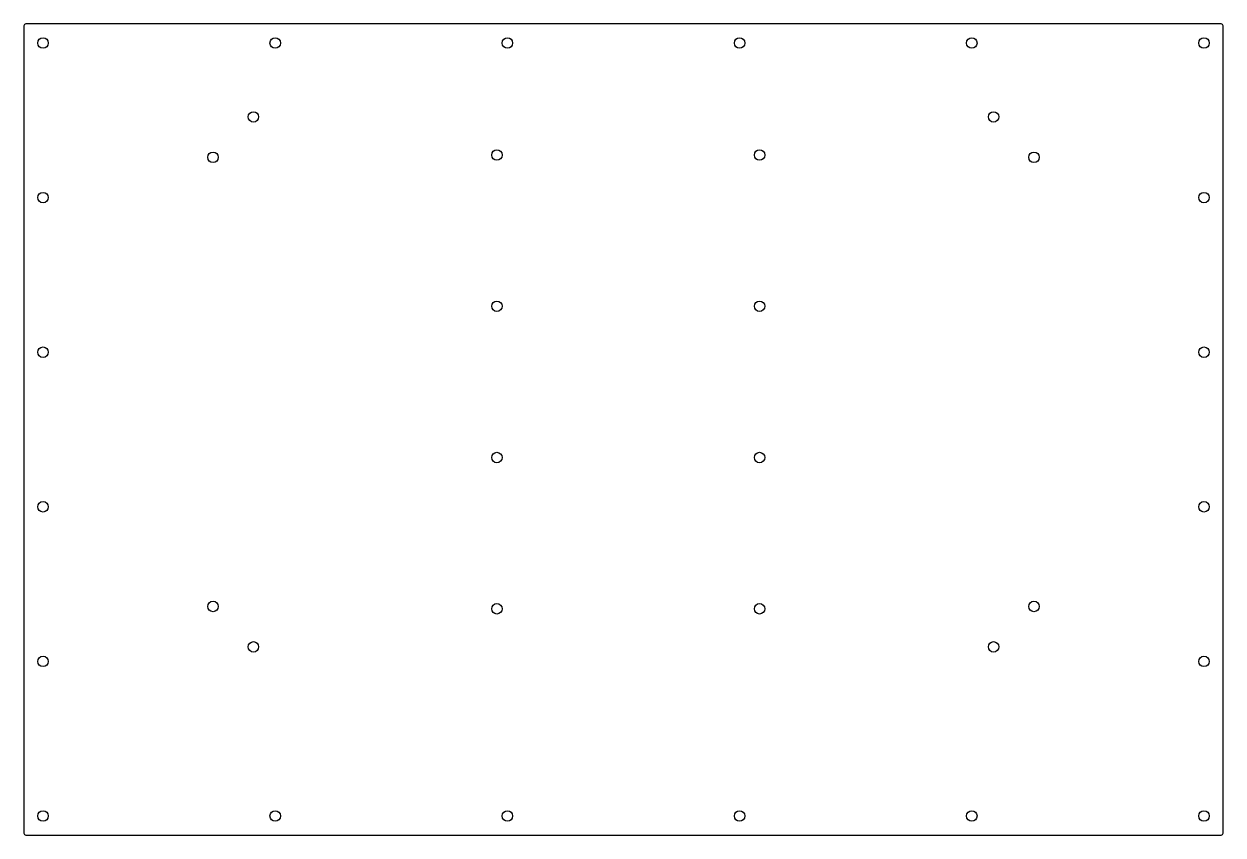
# Model space of a CAD drawing. Header units: millimetres. Extents: x -315 to 315, y -213 to 213.
import ezdxf

# ---------------------------------------------------------------- set-up
doc = ezdxf.new("R2010")
doc.units = ezdxf.units.MM

msp = doc.modelspace()

# ---------------------------------------------------------------- linework, layer by layer
at = {"color": 7, "linetype": 'Continuous', "lineweight": 25}
for p, q in [((-315, 212), (-315, -212)), ((314, 213), (-314, 213)), ((315, -212), (315, 212)), ((-314, -213), (314, -213))]:
    msp.add_line(p, q, dxfattribs=at)
for centre in [(-305, 203), (-183, 203), (-61, 203), (61, 203), (183, 203), (305, 203), (-194.46, 164.18), (194.46, 164.18), (-215.68, 142.96), (-66.5, 144.18), (71.5, 144.18), (215.68, 142.96), (-305, 121.8), (305, 121.8), (-66.5, 64.73), (71.5, 64.73), (-305, 40.6), (305, 40.6), (-66.5, -14.73), (71.5, -14.73), (-305, -40.6), (305, -40.6), (-215.68, -92.96), (-66.5, -94.18), (71.5, -94.18), (215.68, -92.96), (-194.46, -114.18), (194.46, -114.18), (-305, -121.8), (305, -121.8), (-305, -203), (-183, -203), (-61, -203), (61, -203), (183, -203), (305, -203)]:
    msp.add_circle(centre, 2.75, dxfattribs=at)
for centre, start, end in [((-314, 212), 90, 180), ((314, 212), 0, 90), ((-314, -212), 180, 270), ((314, -212), 270, 360)]:
    msp.add_arc(centre, 1, start, end, dxfattribs=at)

doc.saveas('drawing.dxf')
